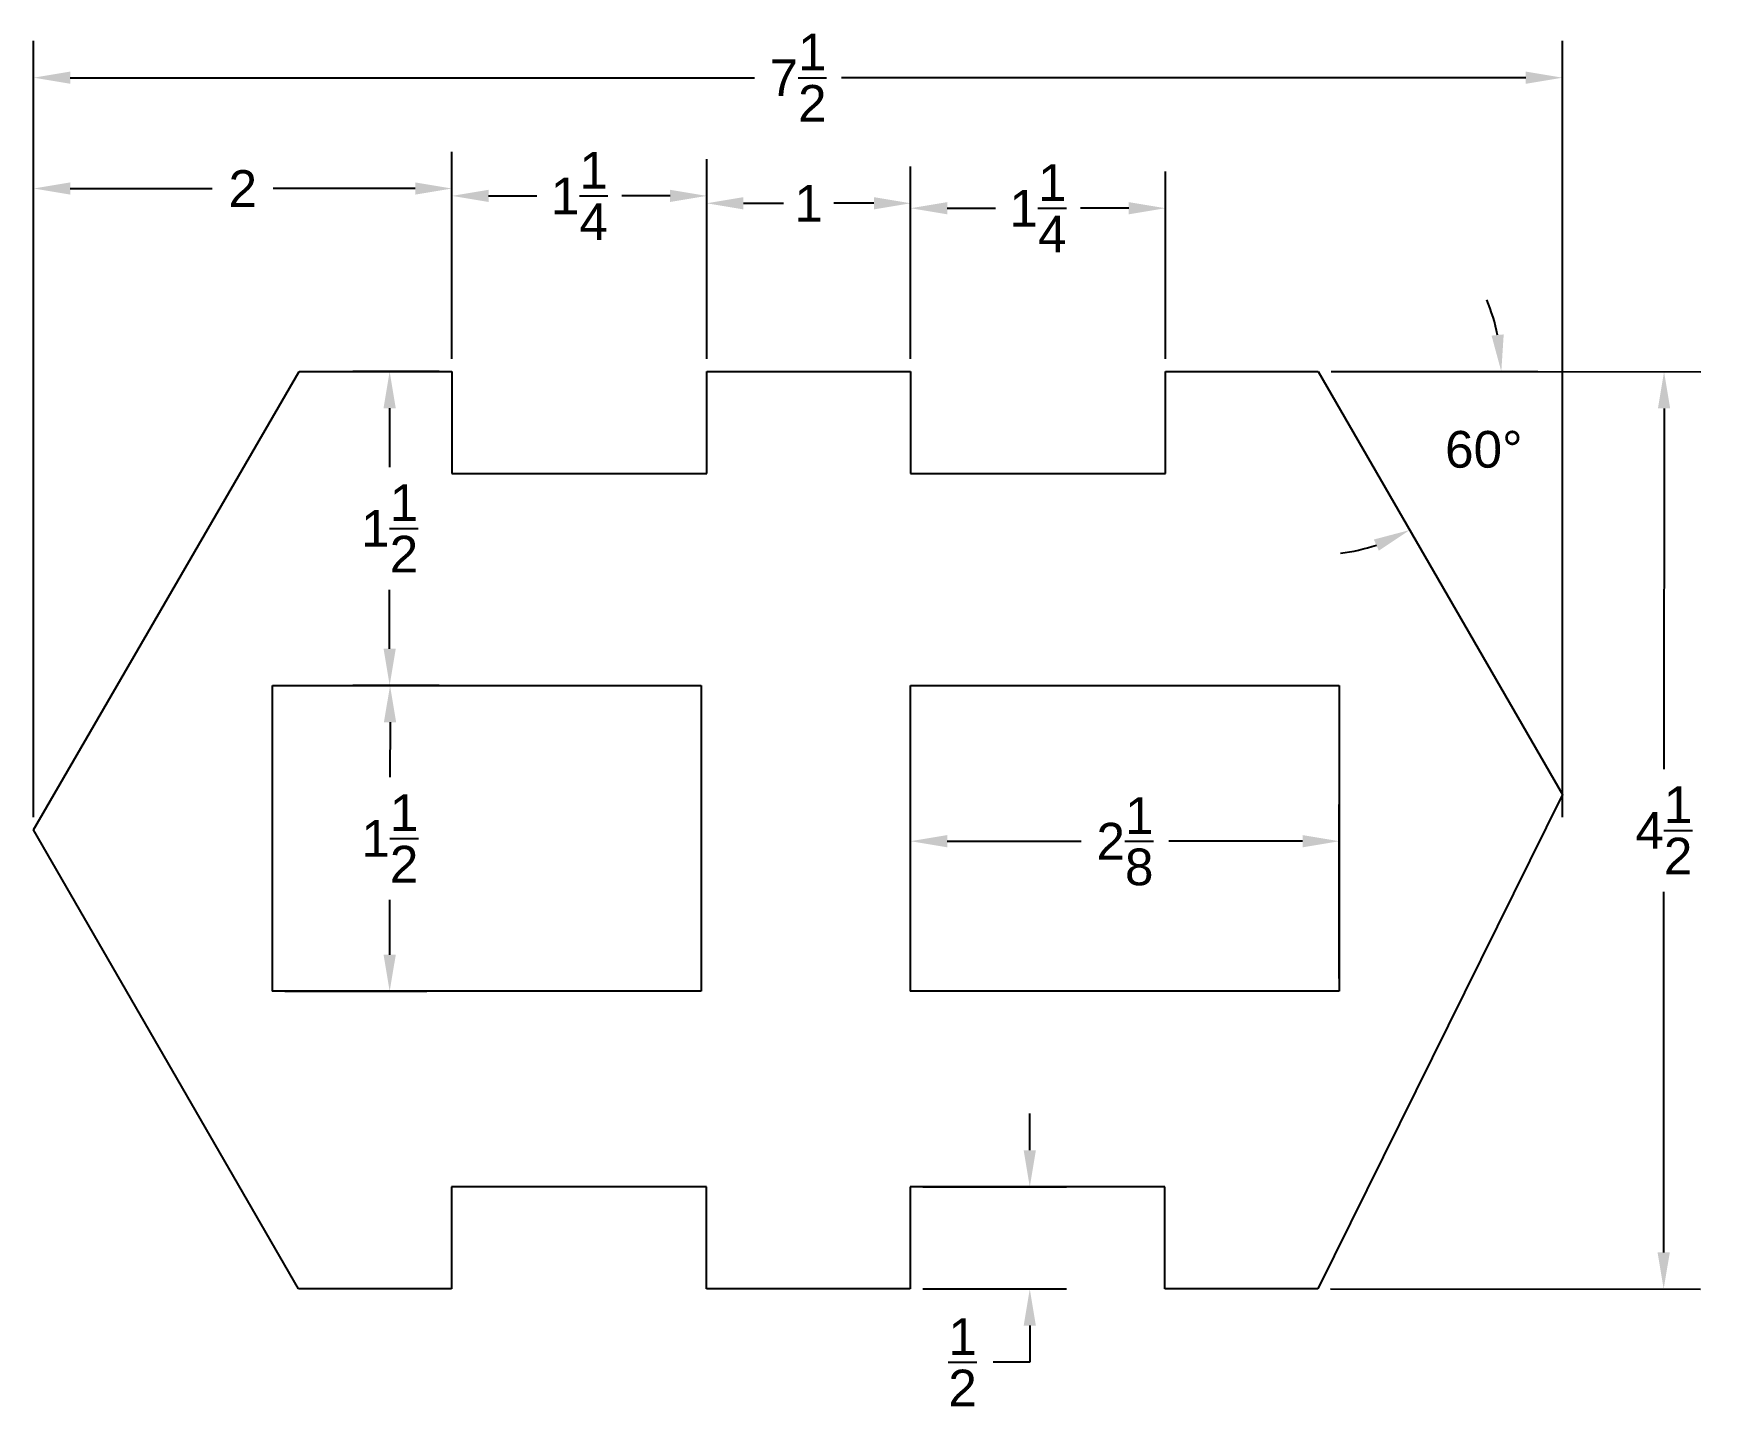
# Model space of a CAD drawing. Header units: inches. Extents: x 22.95 to 31.2, y 45.42 to 52.16.
import ezdxf

# ---------------------------------------------------------------- set-up
doc = ezdxf.new("R2010")
doc.units = ezdxf.units.IN
doc.header["$MEASUREMENT"] = 0
doc.styles.get("Standard").update_dxf_attribs({"font": 'arial.ttf'})
doc.dimstyles.get("Standard").update_dxf_attribs({"dimtxt": 0.18, "dimasz": 0.18, "dimexe": 0.18, "dimexo": 0.0625, "dimgap": 0.09, "dimtad": 0, "dimtih": 1, "dimtoh": 1, "dimdec": 3, "dimzin": 0, "dimdsep": 46, "dimlunit": 5, "dimtxsty": 'Standard', "dimcen": 0.09, "dimadec": 0, "dimazin": 0, "dimtfac": 1, "dimtdec": 3, "dimtofl": 0, "dimtmove": 0, "dimatfit": 3, "dimfxl": 1, "dimtolj": 1, "dimtzin": 0, "dimarcsym": 0})

# ---------------------------------------------------------------- blocks, each defined once
blk = doc.blocks.new('*D14')
at = {"color": 0, "lineweight": -2, "transparency": 16777216}
for p, q in [((22.948, 48.3143), (22.948, 51.5776)), ((25, 50.5625), (25, 51.5776)), ((23.128, 51.3976), (23.8244, 51.3976)), ((24.82, 51.3976), (24.1236, 51.3976))]:
    blk.add_line(p, q, dxfattribs=at)
at = {"color": 0, "transparency": 16777216}
for points in [[(23.128, 51.4276), (23.128, 51.3676), (22.948, 51.3976)], [(24.82, 51.4276), (24.82, 51.3676), (25, 51.3976)]]:
    blk.add_solid(points, dxfattribs=at)
at = {"layer": 'Defpoints', "color": 0, "transparency": 16777216}
for p in [(22.948, 51.3976), (25, 50.5), (22.948, 48.2518)]:
    blk.add_point(p, dxfattribs=at)
at = {"color": 0, "transparency": 16777216, "insert": (23.974, 51.3976), "char_height": 0.18, "attachment_point": 5}
blk.add_mtext('\\A1;2', dxfattribs=at)
blk = doc.blocks.new('*D15')
at = {"color": 0, "lineweight": -2, "transparency": 16777216}
for p, q in [((25, 50.5625), (25, 51.5414)), ((26.25, 50.5625), (26.25, 51.5414)), ((25.18, 51.3614), (25.4165, 51.3614)), ((26.07, 51.3614), (25.8335, 51.3614))]:
    blk.add_line(p, q, dxfattribs=at)
at = {"color": 0, "transparency": 16777216}
for points in [[(25.18, 51.3914), (25.18, 51.3314), (25, 51.3614)], [(26.07, 51.3914), (26.07, 51.3314), (26.25, 51.3614)]]:
    blk.add_solid(points, dxfattribs=at)
at = {"layer": 'Defpoints', "color": 0, "transparency": 16777216}
for p in [(26.25, 51.3614), (25, 50.5), (26.25, 50.5)]:
    blk.add_point(p, dxfattribs=at)
at = {"color": 0, "transparency": 16777216, "insert": (25.625, 51.3614), "char_height": 0.18, "attachment_point": 5}
blk.add_mtext('\\A1;1{\\H1x;\\S1/4;}', dxfattribs=at)
blk = doc.blocks.new('*D16')
at = {"color": 0, "lineweight": -2, "transparency": 16777216}
for p, q in [((26.25, 50.5625), (26.25, 51.5052)), ((27.25, 50.5625), (27.25, 51.5052)), ((26.43, 51.3252), (26.6268, 51.3252)), ((27.07, 51.3252), (26.8732, 51.3252))]:
    blk.add_line(p, q, dxfattribs=at)
at = {"color": 0, "transparency": 16777216}
for points in [[(26.43, 51.3552), (26.43, 51.2952), (26.25, 51.3252)], [(27.07, 51.3552), (27.07, 51.2952), (27.25, 51.3252)]]:
    blk.add_solid(points, dxfattribs=at)
at = {"layer": 'Defpoints', "color": 0, "transparency": 16777216}
for p in [(27.25, 51.3252), (26.25, 50.5), (27.25, 50.5)]:
    blk.add_point(p, dxfattribs=at)
at = {"color": 0, "transparency": 16777216, "insert": (26.75, 51.3252), "char_height": 0.18, "attachment_point": 5}
blk.add_mtext('\\A1;1', dxfattribs=at)
blk = doc.blocks.new('*D17')
at = {"color": 0, "lineweight": -2, "transparency": 16777216}
for p, q in [((27.25, 50.5625), (27.25, 51.481)), ((28.5, 50.5625), (28.5, 51.481)), ((27.43, 51.301), (27.6665, 51.301)), ((28.32, 51.301), (28.0835, 51.301))]:
    blk.add_line(p, q, dxfattribs=at)
at = {"color": 0, "transparency": 16777216}
for points in [[(27.43, 51.331), (27.43, 51.271), (27.25, 51.301)], [(28.32, 51.331), (28.32, 51.271), (28.5, 51.301)]]:
    blk.add_solid(points, dxfattribs=at)
at = {"layer": 'Defpoints', "color": 0, "transparency": 16777216}
for p in [(28.5, 51.301), (27.25, 50.5), (28.5, 50.5)]:
    blk.add_point(p, dxfattribs=at)
at = {"color": 0, "transparency": 16777216, "insert": (27.875, 51.301), "char_height": 0.18, "attachment_point": 5}
blk.add_mtext('\\A1;1{\\H1x;\\S1/4;}', dxfattribs=at)
blk = doc.blocks.new('*D19')
at = {"color": 0, "lineweight": -2, "transparency": 16777216}
for p, q in [((22.948, 48.3143), (22.948, 52.1213)), ((30.448, 48.3143), (30.448, 52.1213)), ((23.128, 51.9413), (26.4844, 51.9413)), ((30.268, 51.9413), (26.9116, 51.9413))]:
    blk.add_line(p, q, dxfattribs=at)
at = {"color": 0, "transparency": 16777216}
for points in [[(23.128, 51.9713), (23.128, 51.9113), (22.948, 51.9413)], [(30.268, 51.9713), (30.268, 51.9113), (30.448, 51.9413)]]:
    blk.add_solid(points, dxfattribs=at)
at = {"layer": 'Defpoints', "color": 0, "transparency": 16777216}
for p in [(30.448, 51.9413), (22.948, 48.2518), (30.448, 48.2518)]:
    blk.add_point(p, dxfattribs=at)
at = {"color": 0, "transparency": 16777216, "insert": (26.698, 51.9413), "char_height": 0.18, "attachment_point": 5}
blk.add_mtext('\\A1;7{\\H1x;\\S1/2;}', dxfattribs=at)
blk = doc.blocks.new('*D20')
at = {"color": 0, "lineweight": -2, "transparency": 16777216}
for p, q in [((27.25, 47.5229), (27.25, 48.3762)), ((29.3532, 47.5229), (29.3532, 48.3762)), ((27.43, 48.1962), (28.086, 48.1962)), ((29.1732, 48.1962), (28.5171, 48.1962))]:
    blk.add_line(p, q, dxfattribs=at)
at = {"color": 0, "transparency": 16777216}
for points in [[(27.43, 48.2262), (27.43, 48.1662), (27.25, 48.1962)], [(29.1732, 48.2262), (29.1732, 48.1662), (29.3532, 48.1962)]]:
    blk.add_solid(points, dxfattribs=at)
at = {"layer": 'Defpoints', "color": 0, "transparency": 16777216}
for p in [(29.3532, 48.1962), (27.25, 47.4604), (29.3532, 47.4604)]:
    blk.add_point(p, dxfattribs=at)
at = {"color": 0, "transparency": 16777216, "insert": (28.3016, 48.1962), "char_height": 0.18, "attachment_point": 5}
blk.add_mtext('\\A1;2{\\H1x;\\S1/8;}', dxfattribs=at)
blk = doc.blocks.new('*D21')
at = {"color": 0, "lineweight": -2, "transparency": 16777216}
for p, q in [((24.9375, 50.5), (24.5145, 50.5)), ((24.6945, 50.32), (24.6945, 50.0309)), ((24.6945, 49.1404), (24.6945, 49.4295)), ((24.9375, 48.9604), (24.5145, 48.9604))]:
    blk.add_line(p, q, dxfattribs=at)
at = {"color": 0, "transparency": 16777216}
for points in [[(24.6645, 50.32), (24.7245, 50.32), (24.6945, 50.5)], [(24.6645, 49.1404), (24.7245, 49.1404), (24.6945, 48.9604)]]:
    blk.add_solid(points, dxfattribs=at)
at = {"layer": 'Defpoints', "color": 0, "transparency": 16777216}
for p in [(25, 50.5), (24.6945, 48.9604), (25, 48.9604)]:
    blk.add_point(p, dxfattribs=at)
at = {"color": 0, "transparency": 16777216, "insert": (24.6945, 49.7302), "char_height": 0.18, "attachment_point": 5}
blk.add_mtext('\\A1;1{\\H1x;\\S1/2;}', dxfattribs=at)
blk = doc.blocks.new('*D22')
at = {"color": 0, "lineweight": -2, "transparency": 16777216}
for p, q in [((24.1826, 48.9603), (24.8765, 48.9594)), ((24.6963, 48.7796), (24.6959, 48.5104)), ((24.6947, 47.6396), (24.6951, 47.9089)), ((24.1806, 47.4603), (24.8745, 47.4594))]:
    blk.add_line(p, q, dxfattribs=at)
at = {"color": 0, "transparency": 16777216}
for points in [[(24.6663, 48.7797), (24.7263, 48.7796), (24.6965, 48.9596)], [(24.6647, 47.6397), (24.7247, 47.6396), (24.6945, 47.4596)]]:
    blk.add_solid(points, dxfattribs=at)
at = {"layer": 'Defpoints', "color": 0, "transparency": 16777216}
for p in [(24.1201, 48.9604), (24.1181, 47.4604), (24.6945, 47.4596)]:
    blk.add_point(p, dxfattribs=at)
at = {"color": 0, "transparency": 16777216, "insert": (24.6955, 48.2096), "char_height": 0.18, "attachment_point": 5}
blk.add_mtext('\\A1;1{\\H1x;\\S1/2;}', dxfattribs=at)
blk = doc.blocks.new('*D23')
at = {"color": 0, "lineweight": -2, "transparency": 16777216}
for p, q in [((27.8346, 46.6801), (27.8346, 46.8601)), ((27.3105, 46.5001), (28.0146, 46.5001)), ((27.3105, 46.0001), (28.0146, 46.0001)), ((27.8346, 45.8201), (27.8346, 45.6401)), ((27.8346, 45.6401), (27.6546, 45.6401))]:
    blk.add_line(p, q, dxfattribs=at)
at = {"color": 0, "transparency": 16777216}
for points in [[(27.8046, 46.6801), (27.8646, 46.6801), (27.8346, 46.5001)], [(27.8046, 45.8201), (27.8646, 45.8201), (27.8346, 46.0001)]]:
    blk.add_solid(points, dxfattribs=at)
at = {"layer": 'Defpoints', "color": 0, "transparency": 16777216}
for p in [(27.248, 46.5001), (27.8346, 46.5001), (27.248, 46.0001)]:
    blk.add_point(p, dxfattribs=at)
at = {"color": 0, "transparency": 16777216, "insert": (27.505, 45.6401), "char_height": 0.18, "attachment_point": 5}
blk.add_mtext('\\A1;{\\H1x;\\S1/2;}', dxfattribs=at)
blk = doc.blocks.new('*D24')
at = {"color": 0, "lineweight": -2, "transparency": 16777216}
blk.add_line((29.3125, 50.5), (30.3278, 50.5), dxfattribs=at)
for start, end in [(11.50615, 23.0123), (276.9877, 288.49385)]:
    blk.add_arc((29.25, 50.5), 0.8978, start, end, dxfattribs=at)
at = {"color": 0, "transparency": 16777216}
for points in [[(30.1596, 50.6821), (30.0999, 50.6761), (30.1478, 50.5)], [(29.5225, 49.6759), (29.5471, 49.6212), (29.6989, 49.7225)]]:
    blk.add_solid(points, dxfattribs=at)
at = {"layer": 'Defpoints', "color": 0, "transparency": 16777216}
for p in [(28.5, 50.5), (29.25, 50.5), (29.25, 50.5), (29.9378, 49.9229), (30.448, 48.425)]:
    blk.add_point(p, dxfattribs=at)
at = {"color": 0, "transparency": 16777216, "insert": (30.0621, 50.1171), "char_height": 0.18, "attachment_point": 5}
blk.add_mtext('\\A1;60°', dxfattribs=at)
blk = doc.blocks.new('*D25')
at = {"color": 0, "lineweight": -2, "transparency": 16777216}
for p, q in [((29.3125, 50.5), (31.1263, 50.4992)), ((30.9463, 50.3192), (30.9455, 48.5501)), ((30.9444, 46.1794), (30.9452, 47.9486)), ((29.3105, 46.0001), (31.1243, 45.9993))]:
    blk.add_line(p, q, dxfattribs=at)
at = {"color": 0, "transparency": 16777216}
for points in [[(30.9163, 50.3193), (30.9763, 50.3192), (30.9463, 50.4992)], [(30.9144, 46.1794), (30.9744, 46.1794), (30.9443, 45.9994)]]:
    blk.add_solid(points, dxfattribs=at)
at = {"layer": 'Defpoints', "color": 0, "transparency": 16777216}
for p in [(29.25, 50.5), (29.248, 46.0001), (30.9443, 45.9994)]:
    blk.add_point(p, dxfattribs=at)
at = {"color": 0, "transparency": 16777216, "insert": (30.9453, 48.2493), "char_height": 0.18, "attachment_point": 5}
blk.add_mtext('\\A1;4{\\H1x;\\S1/2;}', dxfattribs=at)

msp = doc.modelspace()

# ---------------------------------------------------------------- linework, layer by layer
for p, q in [((22.948, 48.2518), (24.25, 50.5)), ((24.25, 50.5), (25, 50.5)), ((25, 50.5), (25, 50)), ((26.25, 50), (26.25, 50.5)), ((26.25, 50.5), (27.25, 50.5)), ((27.25, 50.5), (27.25, 50)), ((28.5, 50), (28.5, 50.5)), ((28.5, 50.5), (29.25, 50.5)), ((29.25, 50.5), (30.448, 48.425)), ((25, 50), (26.25, 50)), ((27.25, 50), (28.5, 50)), ((24.1201, 48.9604), (26.2233, 48.9604)), ((24.1201, 47.4604), (24.1201, 48.9604)), ((26.2233, 48.9604), (26.2233, 47.4604)), ((27.25, 48.9604), (29.3532, 48.9604)), ((27.25, 47.4604), (27.25, 48.9604)), ((29.3532, 48.9604), (29.3532, 47.4604)), ((30.448, 48.425), (29.248, 46.0001)), ((24.248, 46.0001), (22.948, 48.2518)), ((26.2233, 47.4604), (24.1181, 47.4604)), ((29.3532, 47.4604), (27.248, 47.4604)), ((26.248, 46.5001), (24.998, 46.5001)), ((24.998, 46.5001), (24.998, 46.0001)), ((26.248, 46.0001), (26.248, 46.5001)), ((28.498, 46.5001), (27.248, 46.5001)), ((27.248, 46.5001), (27.248, 46.0001)), ((28.498, 46.0001), (28.498, 46.5001)), ((24.998, 46.0001), (24.248, 46.0001)), ((27.248, 46.0001), (26.248, 46.0001)), ((29.248, 46.0001), (28.498, 46.0001))]:
    msp.add_line(p, q)

# ---------------------------------------------------------------- dimensions: what is measured, and where the dimension line sits
for base, p1, p2, picture, middle in [((30.448, 51.9413), (22.948, 48.2518), (30.448, 48.2518), '*D19', (26.698, 51.9413)), ((22.948, 51.3976), (25, 50.5), (22.948, 48.2518), '*D14', (23.974, 51.3976)), ((26.25, 51.3614), (25, 50.5), (26.25, 50.5), '*D15', (25.625, 51.3614)), ((27.25, 51.3252), (26.25, 50.5), (27.25, 50.5), '*D16', (26.75, 51.3252)), ((28.5, 51.301), (27.25, 50.5), (28.5, 50.5), '*D17', (27.875, 51.301)), ((29.3532, 48.1962), (27.25, 47.4604), (29.3532, 47.4604), '*D20', (28.3016, 48.1962))]:
    dim = msp.add_linear_dim(base=base, p1=p1, p2=p2, dimstyle='Standard')
    dim.commit()
    dim.dimension.update_dxf_attribs({"geometry": picture, "text_midpoint": middle})
dim = msp.add_angular_dim_2l(base=(29.9378, 49.9229), line1=((28.5, 50.5), (29.25, 50.5)), line2=((29.25, 50.5), (30.448, 48.425)), dimstyle='Standard')
dim.commit()
dim.dimension.update_dxf_attribs({"geometry": '*D24', "text_midpoint": (30.0621, 50.1171), "dimtype": 162})
dim = msp.add_linear_dim(base=(24.6945, 48.9604), p1=(25, 50.5), p2=(25, 48.9604), angle=90, dimstyle='Standard')
dim.commit()
dim.dimension.update_dxf_attribs({"geometry": '*D21', "text_midpoint": (24.6945, 49.7302)})
for p1, p2, distance, picture, middle in [((29.25, 50.5), (29.248, 46.0001), 1.6963, '*D25', (30.9453, 48.2493)), ((24.1201, 48.9604), (24.1181, 47.4604), 0.5764, '*D22', (24.6955, 48.2096))]:
    dim = msp.add_aligned_dim(p1=p1, p2=p2, distance=distance, dimstyle='Standard')
    dim.commit()
    dim.dimension.update_dxf_attribs({"geometry": picture, "text_midpoint": middle})
dim = msp.add_linear_dim(base=(27.8346, 46.5001), p1=(27.248, 46.0001), p2=(27.248, 46.5001), angle=90, dimstyle='Standard')
dim.commit()
dim.dimension.update_dxf_attribs({"geometry": '*D23', "text_midpoint": (27.505, 45.6401), "dimtype": 160})

doc.saveas('drawing.dxf')
